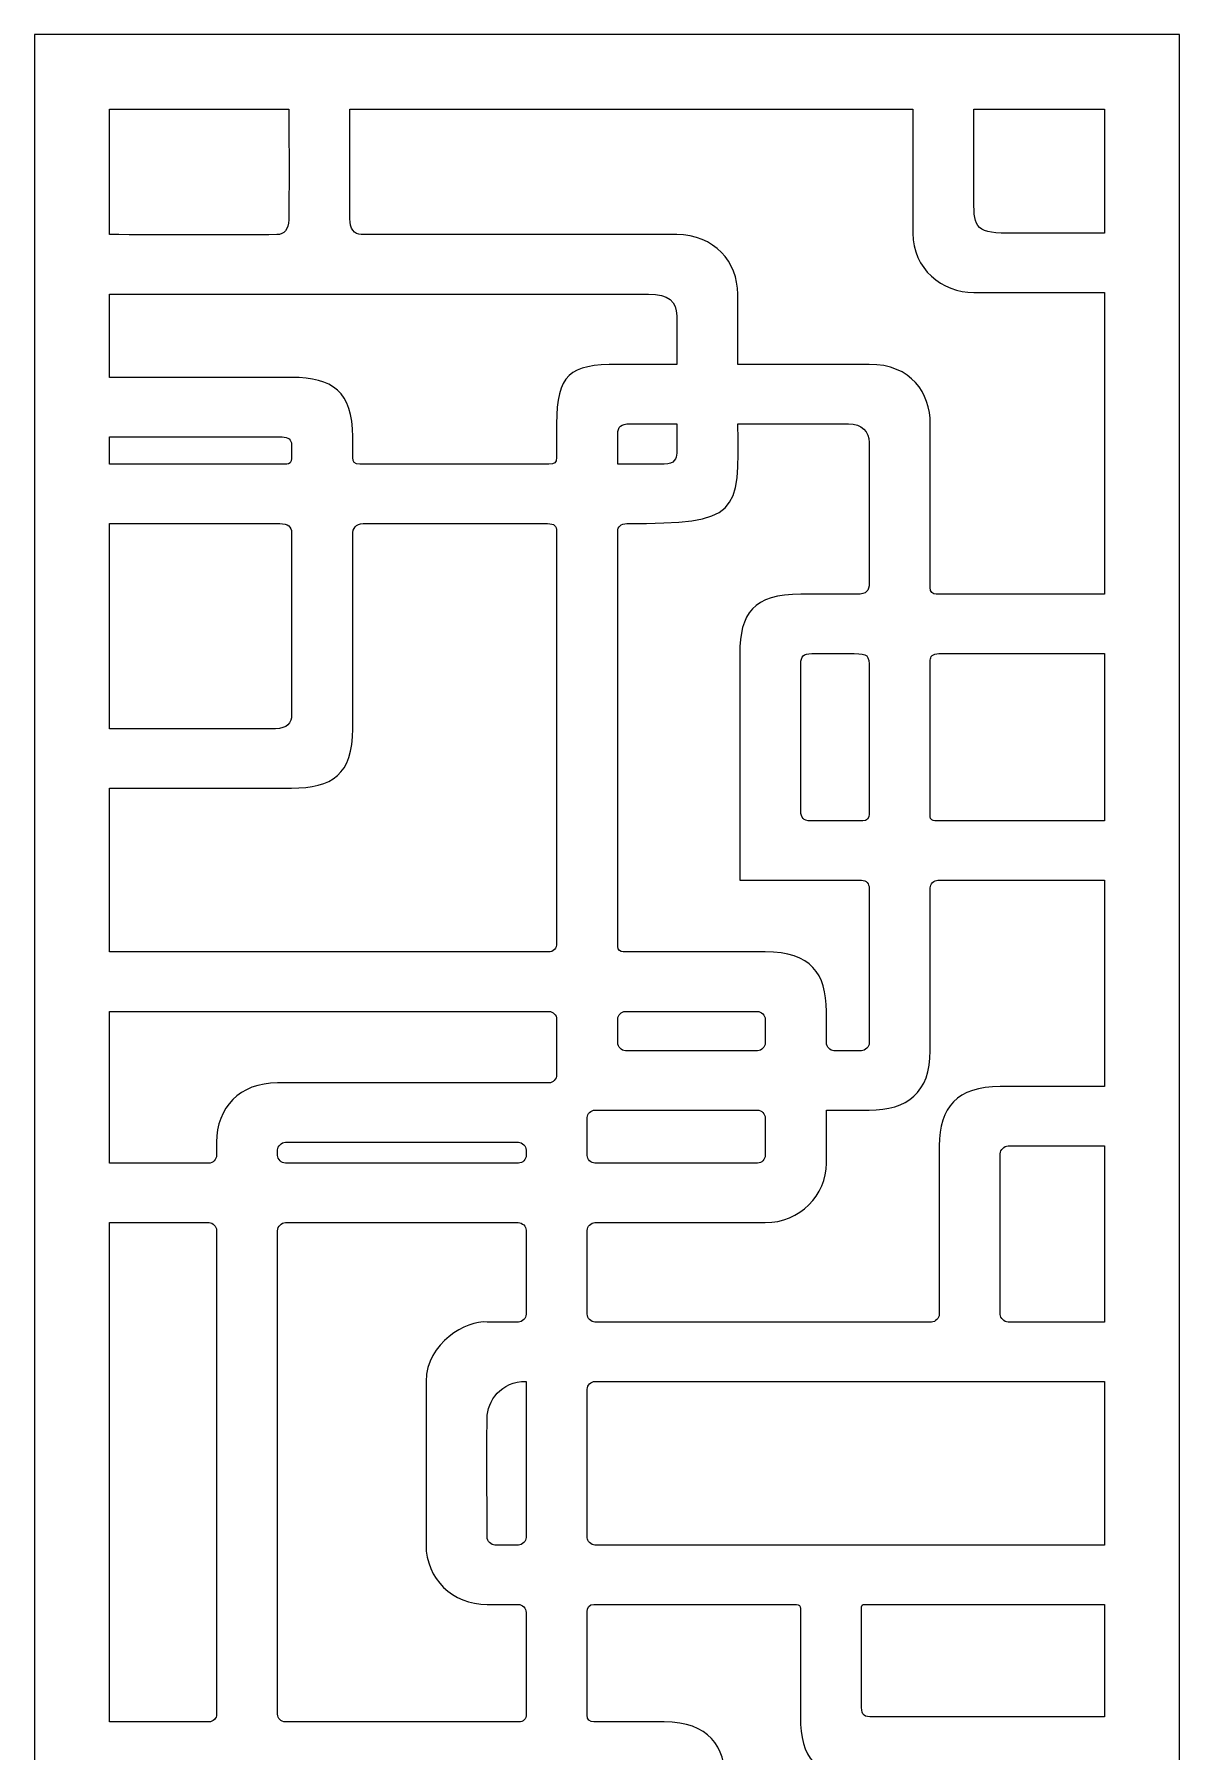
# Model space of a CAD drawing. Header units: centimetres. Extents: x -9.6 to 9.5, y -13.1 to 12.3.
# Drawn here: x 0.65 to 9.49, y -0.93 to 12.33 of the extents above; entities that cross this region are included whole.
import ezdxf

# ---------------------------------------------------------------- set-up
doc = ezdxf.new("R2010")
doc.units = ezdxf.units.CM
doc.header["$MEASUREMENT"] = 0
doc.layers.add('layer 1', color=7, linetype='Continuous')

msp = doc.modelspace()

# ---------------------------------------------------------------- linework, layer by layer
at = {"layer": 'layer 1', "color": 242}
for points, knots in [([(0.6503, 12.33479), (0.6503, 12.33479), (9.4938, 12.33479), (9.4938, 12.33479), (9.4938, 12.33479), (9.4938, 12.33479), (9.4938, -13.14289), (9.4938, -13.14289), (9.4938, -13.14289), (9.4938, -13.14289), (0.6503, -13.14289), (0.6503, -13.14289), (0.6503, -13.14289), (0.6503, -13.14289), (0.6503, 12.33479), (0.6503, 12.33479)], [0, 0, 0, 0, 0.2, 0.2, 0.2, 0.2, 0.4, 0.4, 0.4, 0.4, 0.6, 0.6, 0.6, 0.6, 1, 1, 1, 1]), ([(1.22934, 10.78799), (1.61385, 10.78727), (2.20863, 10.78461), (2.52383, 10.78815), (2.52383, 10.78815), (2.57772, 10.78876), (2.6146, 10.82922), (2.61532, 10.90179), (2.61532, 10.90179), (2.61784, 11.15673), (2.61652, 11.47196), (2.61575, 11.75575), (2.61575, 11.75575), (2.61575, 11.75575), (1.22934, 11.75575), (1.22934, 11.75575), (1.22934, 11.75575), (1.22934, 11.75575), (1.22934, 10.78799), (1.22934, 10.78799)], [0, 0, 0, 0, 0.16666667, 0.16666667, 0.16666667, 0.16666667, 0.33333333, 0.33333333, 0.33333333, 0.33333333, 0.5, 0.5, 0.5, 0.5, 0.66666667, 0.66666667, 0.66666667, 0.66666667, 1, 1, 1, 1]), ([(3.08676, 11.75575), (3.08676, 11.75575), (3.08676, 10.91053), (3.08676, 10.91053), (3.08676, 10.91053), (3.08676, 10.83622), (3.11841, 10.78815), (3.17461, 10.78815), (3.17461, 10.78815), (3.98644, 10.78815), (4.79827, 10.78815), (5.6101, 10.78815), (5.6101, 10.78815), (5.90162, 10.78787), (6.08154, 10.57527), (6.08154, 10.32927), (6.08154, 10.32927), (6.08154, 10.14822), (6.08154, 9.96718), (6.08154, 9.78613), (6.08154, 9.78613), (6.41985, 9.78613), (6.75816, 9.78613), (7.09647, 9.78613), (7.09647, 9.78613), (7.42363, 9.78613), (7.56791, 9.56224), (7.56791, 9.32724), (7.56791, 9.32724), (7.56791, 8.90555), (7.56791, 8.48385), (7.56791, 8.06216), (7.56791, 8.06216), (7.56791, 8.02636), (7.5859, 8.01073), (7.61498, 8.01073), (7.61498, 8.01073), (7.61498, 8.01073), (8.91476, 8.01073), (8.91476, 8.01073), (8.91476, 8.01073), (8.91476, 8.01073), (8.91476, 10.34042), (8.91476, 10.34042), (8.91476, 10.34042), (8.91476, 10.34042), (7.90463, 10.34042), (7.90463, 10.34042), (7.90463, 10.34042), (7.65837, 10.34042), (7.43319, 10.52498), (7.43319, 10.79931), (7.43319, 10.79931), (7.43319, 10.79931), (7.43319, 11.75575), (7.43319, 11.75575), (7.43319, 11.75575), (7.43319, 11.75575), (3.08676, 11.75575), (3.08676, 11.75575)], [0, 0, 0, 0, 0.0625, 0.0625, 0.0625, 0.0625, 0.125, 0.125, 0.125, 0.125, 0.1875, 0.1875, 0.1875, 0.1875, 0.25, 0.25, 0.25, 0.25, 0.3125, 0.3125, 0.3125, 0.3125, 0.375, 0.375, 0.375, 0.375, 0.4375, 0.4375, 0.4375, 0.4375, 0.5, 0.5, 0.5, 0.5, 0.5625, 0.5625, 0.5625, 0.5625, 0.625, 0.625, 0.625, 0.625, 0.6875, 0.6875, 0.6875, 0.6875, 0.75, 0.75, 0.75, 0.75, 0.8125, 0.8125, 0.8125, 0.8125, 0.875, 0.875, 0.875, 0.875, 1, 1, 1, 1]), ([(8.16114, 10.79931), (8.16114, 10.79931), (8.91476, 10.79931), (8.91476, 10.79931), (8.91476, 10.79931), (8.91476, 10.79931), (8.91476, 11.75575), (8.91476, 11.75575), (8.91476, 11.75575), (8.91476, 11.75575), (7.90463, 11.75575), (7.90463, 11.75575), (7.90463, 11.75575), (7.90463, 11.75575), (7.90463, 11.08974), (7.90463, 11.08974), (7.90463, 11.08974), (7.90463, 10.85828), (7.90139, 10.79931), (8.16114, 10.79931)], [0, 0, 0, 0, 0.16666667, 0.16666667, 0.16666667, 0.16666667, 0.33333333, 0.33333333, 0.33333333, 0.33333333, 0.5, 0.5, 0.5, 0.5, 0.66666667, 0.66666667, 0.66666667, 0.66666667, 1, 1, 1, 1]), ([(1.22934, 9.68473), (1.22934, 9.68473), (2.63676, 9.68473), (2.63676, 9.68473), (2.63676, 9.68473), (2.95415, 9.68473), (3.1082, 9.5757), (3.1082, 9.22585), (3.1082, 9.22585), (3.1082, 9.17318), (3.1082, 9.12051), (3.1082, 9.06784), (3.1082, 9.06784), (3.1082, 9.0296), (3.12407, 9.01517), (3.16332, 9.01517), (3.16332, 9.01517), (3.65022, 9.01517), (4.13711, 9.01517), (4.62401, 9.01517), (4.62401, 9.01517), (4.66873, 9.01517), (4.68339, 9.02728), (4.68339, 9.06637), (4.68339, 9.06637), (4.68339, 9.15333), (4.68339, 9.24029), (4.68339, 9.32724), (4.68339, 9.32724), (4.68339, 9.70703), (4.78242, 9.78613), (5.15483, 9.78613), (5.15483, 9.78613), (5.30658, 9.78613), (5.45834, 9.78613), (5.6101, 9.78613), (5.6101, 9.78613), (5.6101, 9.9106), (5.6101, 10.03507), (5.6101, 10.15954), (5.6101, 10.15954), (5.6101, 10.27123), (5.54814, 10.32927), (5.39325, 10.32927), (5.39325, 10.32927), (5.39325, 10.32927), (1.22934, 10.32927), (1.22934, 10.32927), (1.22934, 10.32927), (1.22934, 10.32927), (1.22934, 9.68473), (1.22934, 9.68473)], [0, 0, 0, 0, 0.07142857, 0.07142857, 0.07142857, 0.07142857, 0.14285714, 0.14285714, 0.14285714, 0.14285714, 0.21428571, 0.21428571, 0.21428571, 0.21428571, 0.28571429, 0.28571429, 0.28571429, 0.28571429, 0.35714286, 0.35714286, 0.35714286, 0.35714286, 0.42857143, 0.42857143, 0.42857143, 0.42857143, 0.5, 0.5, 0.5, 0.5, 0.57142857, 0.57142857, 0.57142857, 0.57142857, 0.64285714, 0.64285714, 0.64285714, 0.64285714, 0.71428571, 0.71428571, 0.71428571, 0.71428571, 0.78571429, 0.78571429, 0.78571429, 0.78571429, 0.85714286, 0.85714286, 0.85714286, 0.85714286, 1, 1, 1, 1]), ([(7.09647, 4.54521), (7.09647, 4.9441), (7.09647, 5.34298), (7.09647, 5.74186), (7.09647, 5.74186), (7.09647, 5.77203), (7.07449, 5.80176), (7.03686, 5.80176), (7.03686, 5.80176), (6.88087, 5.80176), (6.72488, 5.80176), (6.56888, 5.80176), (6.56888, 5.80176), (6.41174, 5.80176), (6.25459, 5.80176), (6.09744, 5.80176), (6.09744, 5.80176), (6.09744, 5.95472), (6.09744, 6.10768), (6.09744, 6.26064), (6.09744, 6.26064), (6.09744, 6.69104), (6.09744, 7.12145), (6.09744, 7.55185), (6.09744, 7.55185), (6.09744, 7.86274), (6.20226, 8.01073), (6.56888, 8.01073), (6.56888, 8.01073), (6.71315, 8.01073), (6.85741, 8.01073), (7.00167, 8.01073), (7.00167, 8.01073), (7.07602, 8.01073), (7.09647, 8.03401), (7.09647, 8.09914), (7.09647, 8.09914), (7.09647, 8.46051), (7.09647, 8.82188), (7.09647, 9.18325), (7.09647, 9.18325), (7.09647, 9.2642), (7.03867, 9.32724), (6.93789, 9.32724), (6.93789, 9.32724), (6.65244, 9.32724), (6.36699, 9.32724), (6.08154, 9.32724), (6.08154, 9.32724), (6.09729, 8.62031), (6.08984, 8.55902), (5.22578, 8.55639), (5.22578, 8.55639), (5.17874, 8.55625), (5.15483, 8.53336), (5.15483, 8.49416), (5.15483, 8.49416), (5.15483, 7.42589), (5.15483, 6.35763), (5.15483, 5.28936), (5.15483, 5.28936), (5.15483, 5.26393), (5.17471, 5.24777), (5.1969, 5.24777), (5.1969, 5.24777), (5.56276, 5.24777), (5.92863, 5.24777), (6.2945, 5.24777), (6.2945, 5.24777), (6.64668, 5.24777), (6.76593, 5.08389), (6.76593, 4.78889), (6.76593, 4.78889), (6.76593, 4.70826), (6.76593, 4.62764), (6.76593, 4.54702), (6.76593, 4.54702), (6.76593, 4.5152), (6.79577, 4.48536), (6.82274, 4.48536), (6.82274, 4.48536), (6.89403, 4.48536), (6.96531, 4.48536), (7.03659, 4.48536), (7.03659, 4.48536), (7.06664, 4.48536), (7.09647, 4.5152), (7.09647, 4.54521)], [0, 0, 0, 0, 0.04347826, 0.04347826, 0.04347826, 0.04347826, 0.08695652, 0.08695652, 0.08695652, 0.08695652, 0.13043478, 0.13043478, 0.13043478, 0.13043478, 0.17391304, 0.17391304, 0.17391304, 0.17391304, 0.2173913, 0.2173913, 0.2173913, 0.2173913, 0.26086957, 0.26086957, 0.26086957, 0.26086957, 0.30434783, 0.30434783, 0.30434783, 0.30434783, 0.34782609, 0.34782609, 0.34782609, 0.34782609, 0.39130435, 0.39130435, 0.39130435, 0.39130435, 0.43478261, 0.43478261, 0.43478261, 0.43478261, 0.47826087, 0.47826087, 0.47826087, 0.47826087, 0.52173913, 0.52173913, 0.52173913, 0.52173913, 0.56521739, 0.56521739, 0.56521739, 0.56521739, 0.60869565, 0.60869565, 0.60869565, 0.60869565, 0.65217391, 0.65217391, 0.65217391, 0.65217391, 0.69565217, 0.69565217, 0.69565217, 0.69565217, 0.73913043, 0.73913043, 0.73913043, 0.73913043, 0.7826087, 0.7826087, 0.7826087, 0.7826087, 0.82608696, 0.82608696, 0.82608696, 0.82608696, 0.86956522, 0.86956522, 0.86956522, 0.86956522, 0.91304348, 0.91304348, 0.91304348, 0.91304348, 1, 1, 1, 1]), ([(5.15483, 9.01517), (5.27457, 9.01517), (5.39432, 9.01517), (5.51407, 9.01517), (5.51407, 9.01517), (5.59335, 9.01517), (5.6101, 9.06097), (5.6101, 9.1005), (5.6101, 9.1005), (5.6101, 9.17608), (5.6101, 9.25166), (5.6101, 9.32724), (5.6101, 9.32724), (5.48917, 9.32724), (5.36824, 9.32724), (5.2473, 9.32724), (5.2473, 9.32724), (5.18137, 9.32724), (5.15483, 9.30223), (5.15483, 9.24923), (5.15483, 9.24923), (5.15483, 9.17121), (5.15483, 9.09319), (5.15483, 9.01517)], [0, 0, 0, 0, 0.14285714, 0.14285714, 0.14285714, 0.14285714, 0.28571429, 0.28571429, 0.28571429, 0.28571429, 0.42857143, 0.42857143, 0.42857143, 0.42857143, 0.57142857, 0.57142857, 0.57142857, 0.57142857, 0.71428571, 0.71428571, 0.71428571, 0.71428571, 1, 1, 1, 1]), ([(1.22934, 9.01517), (1.22934, 9.01517), (2.59859, 9.01517), (2.59859, 9.01517), (2.59859, 9.01517), (2.62029, 9.01517), (2.63676, 9.03168), (2.63676, 9.05776), (2.63676, 9.05776), (2.63676, 9.09404), (2.63676, 9.13032), (2.63676, 9.1666), (2.63676, 9.1666), (2.63676, 9.20345), (2.60853, 9.22585), (2.56376, 9.22585), (2.56376, 9.22585), (2.56376, 9.22585), (1.22934, 9.22585), (1.22934, 9.22585), (1.22934, 9.22585), (1.22934, 9.22585), (1.22934, 9.01517), (1.22934, 9.01517)], [0, 0, 0, 0, 0.14285714, 0.14285714, 0.14285714, 0.14285714, 0.28571429, 0.28571429, 0.28571429, 0.28571429, 0.42857143, 0.42857143, 0.42857143, 0.42857143, 0.57142857, 0.57142857, 0.57142857, 0.57142857, 0.71428571, 0.71428571, 0.71428571, 0.71428571, 1, 1, 1, 1]), ([(1.22934, 5.24777), (1.22934, 5.24777), (4.61687, 5.24777), (4.61687, 5.24777), (4.61687, 5.24777), (4.66029, 5.24777), (4.68339, 5.27364), (4.68339, 5.31783), (4.68339, 5.31783), (4.68339, 6.37676), (4.68339, 7.4357), (4.68339, 8.49463), (4.68339, 8.49463), (4.68339, 8.53983), (4.66399, 8.55629), (4.61332, 8.55629), (4.61332, 8.55629), (4.13845, 8.55629), (3.66358, 8.55629), (3.18871, 8.55629), (3.18871, 8.55629), (3.13217, 8.55629), (3.1082, 8.52078), (3.1082, 8.46965), (3.1082, 8.46965), (3.1082, 7.97043), (3.1082, 7.47121), (3.1082, 6.97199), (3.1082, 6.97199), (3.1082, 6.61786), (2.94978, 6.51311), (2.63676, 6.51311), (2.63676, 6.51311), (2.63676, 6.51311), (1.22934, 6.51311), (1.22934, 6.51311), (1.22934, 6.51311), (1.22934, 6.51311), (1.22934, 5.24777), (1.22934, 5.24777)], [0, 0, 0, 0, 0.09090909, 0.09090909, 0.09090909, 0.09090909, 0.18181818, 0.18181818, 0.18181818, 0.18181818, 0.27272727, 0.27272727, 0.27272727, 0.27272727, 0.36363636, 0.36363636, 0.36363636, 0.36363636, 0.45454545, 0.45454545, 0.45454545, 0.45454545, 0.54545455, 0.54545455, 0.54545455, 0.54545455, 0.63636364, 0.63636364, 0.63636364, 0.63636364, 0.72727273, 0.72727273, 0.72727273, 0.72727273, 0.81818182, 0.81818182, 0.81818182, 0.81818182, 1, 1, 1, 1]), ([(1.22934, 6.97199), (1.22934, 6.97199), (2.51281, 6.97199), (2.51281, 6.97199), (2.51281, 6.97199), (2.60116, 6.97199), (2.63676, 7.01912), (2.63676, 7.07845), (2.63676, 7.07845), (2.63676, 7.54763), (2.63676, 8.01682), (2.63676, 8.486), (2.63676, 8.486), (2.63676, 8.53107), (2.60621, 8.55629), (2.5465, 8.55629), (2.5465, 8.55629), (2.5465, 8.55629), (1.22934, 8.55629), (1.22934, 8.55629), (1.22934, 8.55629), (1.22934, 8.55629), (1.22934, 6.97199), (1.22934, 6.97199)], [0, 0, 0, 0, 0.14285714, 0.14285714, 0.14285714, 0.14285714, 0.28571429, 0.28571429, 0.28571429, 0.28571429, 0.42857143, 0.42857143, 0.42857143, 0.42857143, 0.57142857, 0.57142857, 0.57142857, 0.57142857, 0.71428571, 0.71428571, 0.71428571, 0.71428571, 1, 1, 1, 1]), ([(6.64308, 6.26064), (6.77768, 6.26064), (6.91228, 6.26064), (7.04688, 6.26064), (7.04688, 6.26064), (7.07671, 6.26064), (7.09647, 6.27892), (7.09647, 6.31246), (7.09647, 6.31246), (7.09647, 6.68726), (7.09647, 7.06206), (7.09647, 7.43685), (7.09647, 7.43685), (7.09647, 7.54368), (7.08389, 7.55221), (6.98106, 7.55185), (6.98106, 7.55185), (6.87158, 7.55146), (6.76209, 7.5518), (6.65261, 7.5518), (6.65261, 7.5518), (6.58631, 7.5518), (6.56888, 7.5298), (6.56888, 7.47552), (6.56888, 7.47552), (6.56888, 7.09587), (6.56888, 6.71622), (6.56888, 6.33657), (6.56888, 6.33657), (6.56888, 6.28441), (6.58868, 6.26064), (6.64308, 6.26064)], [0, 0, 0, 0, 0.11111111, 0.11111111, 0.11111111, 0.11111111, 0.22222222, 0.22222222, 0.22222222, 0.22222222, 0.33333333, 0.33333333, 0.33333333, 0.33333333, 0.44444444, 0.44444444, 0.44444444, 0.44444444, 0.55555556, 0.55555556, 0.55555556, 0.55555556, 0.66666667, 0.66666667, 0.66666667, 0.66666667, 0.77777778, 0.77777778, 0.77777778, 0.77777778, 1, 1, 1, 1]), ([(8.91476, 7.55185), (8.91476, 7.55185), (7.63463, 7.55185), (7.63463, 7.55185), (7.63463, 7.55185), (7.58577, 7.55185), (7.56791, 7.52761), (7.56791, 7.50141), (7.56791, 7.50141), (7.56791, 7.0982), (7.56791, 6.69498), (7.56791, 6.29177), (7.56791, 6.29177), (7.56791, 6.26914), (7.58758, 6.26064), (7.60346, 6.26064), (7.60346, 6.26064), (7.60346, 6.26064), (8.91476, 6.26064), (8.91476, 6.26064), (8.91476, 6.26064), (8.91476, 6.26064), (8.91476, 7.55185), (8.91476, 7.55185)], [0, 0, 0, 0, 0.14285714, 0.14285714, 0.14285714, 0.14285714, 0.28571429, 0.28571429, 0.28571429, 0.28571429, 0.42857143, 0.42857143, 0.42857143, 0.42857143, 0.57142857, 0.57142857, 0.57142857, 0.57142857, 0.71428571, 0.71428571, 0.71428571, 0.71428571, 1, 1, 1, 1]), ([(8.91476, 5.80176), (8.91476, 5.80176), (7.62767, 5.80176), (7.62767, 5.80176), (7.62767, 5.80176), (7.59774, 5.80176), (7.56791, 5.77192), (7.56791, 5.74222), (7.56791, 5.74222), (7.56791, 5.32327), (7.56791, 4.90432), (7.56791, 4.48536), (7.56791, 4.48536), (7.56791, 4.16011), (7.38933, 4.02648), (7.09647, 4.02648), (7.09647, 4.02648), (6.98629, 4.02648), (6.87611, 4.02648), (6.76593, 4.02648), (6.76593, 4.02648), (6.76593, 3.88986), (6.76593, 3.75323), (6.76593, 3.61661), (6.76593, 3.61661), (6.76593, 3.36933), (6.56122, 3.15773), (6.2945, 3.15773), (6.2945, 3.15773), (5.85591, 3.15773), (5.41732, 3.15773), (4.97874, 3.15773), (4.97874, 3.15773), (4.94908, 3.15773), (4.91924, 3.1279), (4.91924, 3.09773), (4.91924, 3.09773), (4.91924, 2.882), (4.91924, 2.66627), (4.91924, 2.45055), (4.91924, 2.45055), (4.91924, 2.41954), (4.94908, 2.3897), (4.97767, 2.3897), (4.97767, 2.3897), (5.84433, 2.3897), (6.71098, 2.3897), (7.57764, 2.3897), (7.57764, 2.3897), (7.60758, 2.3897), (7.63741, 2.41954), (7.63741, 2.44847), (7.63741, 2.44847), (7.63741, 2.88222), (7.63741, 3.31597), (7.63741, 3.74973), (7.63741, 3.74973), (7.63741, 4.0489), (7.77549, 4.20861), (8.10885, 4.20861), (8.10885, 4.20861), (8.10885, 4.20861), (8.91476, 4.20861), (8.91476, 4.20861), (8.91476, 4.20861), (8.91476, 4.20861), (8.91476, 5.80176), (8.91476, 5.80176)], [0, 0, 0, 0, 0.05555556, 0.05555556, 0.05555556, 0.05555556, 0.11111111, 0.11111111, 0.11111111, 0.11111111, 0.16666667, 0.16666667, 0.16666667, 0.16666667, 0.22222222, 0.22222222, 0.22222222, 0.22222222, 0.27777778, 0.27777778, 0.27777778, 0.27777778, 0.33333333, 0.33333333, 0.33333333, 0.33333333, 0.38888889, 0.38888889, 0.38888889, 0.38888889, 0.44444444, 0.44444444, 0.44444444, 0.44444444, 0.5, 0.5, 0.5, 0.5, 0.55555556, 0.55555556, 0.55555556, 0.55555556, 0.61111111, 0.61111111, 0.61111111, 0.61111111, 0.66666667, 0.66666667, 0.66666667, 0.66666667, 0.72222222, 0.72222222, 0.72222222, 0.72222222, 0.77777778, 0.77777778, 0.77777778, 0.77777778, 0.83333333, 0.83333333, 0.83333333, 0.83333333, 0.88888889, 0.88888889, 0.88888889, 0.88888889, 1, 1, 1, 1]), ([(1.22934, 3.61629), (1.47087, 3.61587), (1.82825, 3.6153), (1.99785, 3.61642), (1.99785, 3.61642), (2.02773, 3.61661), (2.05757, 3.64645), (2.05757, 3.67703), (2.05757, 3.67703), (2.05757, 3.7106), (2.05757, 3.74417), (2.05757, 3.77774), (2.05757, 3.77774), (2.05757, 4.04505), (2.23319, 4.23662), (2.529, 4.23662), (2.529, 4.23662), (3.1686, 4.23662), (3.8082, 4.23662), (4.4478, 4.23662), (4.4478, 4.23662), (4.50654, 4.23662), (4.56527, 4.23662), (4.62401, 4.23662), (4.62401, 4.23662), (4.65355, 4.23662), (4.68339, 4.26645), (4.68339, 4.29651), (4.68339, 4.29651), (4.68339, 4.35946), (4.68339, 4.42241), (4.68339, 4.48536), (4.68339, 4.48536), (4.68339, 4.56659), (4.68339, 4.64782), (4.68339, 4.72905), (4.68339, 4.72905), (4.68339, 4.75905), (4.65355, 4.78889), (4.62394, 4.78889), (4.62394, 4.78889), (4.62394, 4.78889), (1.22934, 4.78889), (1.22934, 4.78889), (1.22934, 4.78889), (1.22934, 4.78889), (1.22934, 3.61629), (1.22934, 3.61629)], [0, 0, 0, 0, 0.07692308, 0.07692308, 0.07692308, 0.07692308, 0.15384615, 0.15384615, 0.15384615, 0.15384615, 0.23076923, 0.23076923, 0.23076923, 0.23076923, 0.30769231, 0.30769231, 0.30769231, 0.30769231, 0.38461538, 0.38461538, 0.38461538, 0.38461538, 0.46153846, 0.46153846, 0.46153846, 0.46153846, 0.53846154, 0.53846154, 0.53846154, 0.53846154, 0.61538462, 0.61538462, 0.61538462, 0.61538462, 0.69230769, 0.69230769, 0.69230769, 0.69230769, 0.76923077, 0.76923077, 0.76923077, 0.76923077, 0.84615385, 0.84615385, 0.84615385, 0.84615385, 1, 1, 1, 1]), ([(5.2139, 4.48536), (5.55426, 4.48536), (5.89462, 4.48536), (6.23499, 4.48536), (6.23499, 4.48536), (6.26466, 4.48536), (6.2945, 4.5152), (6.2945, 4.54465), (6.2945, 4.54465), (6.2945, 4.60571), (6.2945, 4.66677), (6.2945, 4.72783), (6.2945, 4.72783), (6.2945, 4.75905), (6.26466, 4.78889), (6.23217, 4.78889), (6.23217, 4.78889), (5.89269, 4.78889), (5.55322, 4.78889), (5.21374, 4.78889), (5.21374, 4.78889), (5.18466, 4.78889), (5.15483, 4.75905), (5.15483, 4.7296), (5.15483, 4.7296), (5.15483, 4.66854), (5.15483, 4.60748), (5.15483, 4.54642), (5.15483, 4.54642), (5.15483, 4.5152), (5.18466, 4.48536), (5.2139, 4.48536)], [0, 0, 0, 0, 0.11111111, 0.11111111, 0.11111111, 0.11111111, 0.22222222, 0.22222222, 0.22222222, 0.22222222, 0.33333333, 0.33333333, 0.33333333, 0.33333333, 0.44444444, 0.44444444, 0.44444444, 0.44444444, 0.55555556, 0.55555556, 0.55555556, 0.55555556, 0.66666667, 0.66666667, 0.66666667, 0.66666667, 0.77777778, 0.77777778, 0.77777778, 0.77777778, 1, 1, 1, 1]), ([(6.23426, 4.02648), (5.87445, 4.02648), (5.51464, 4.02648), (5.15483, 4.02648), (5.15483, 4.02648), (5.09593, 4.02648), (5.03703, 4.02648), (4.97814, 4.02648), (4.97814, 4.02648), (4.94908, 4.02648), (4.91924, 3.99665), (4.91924, 3.96818), (4.91924, 3.96818), (4.91924, 3.9047), (4.91924, 3.84122), (4.91924, 3.77774), (4.91924, 3.77774), (4.91924, 3.74417), (4.91924, 3.7106), (4.91924, 3.67703), (4.91924, 3.67703), (4.91924, 3.64645), (4.94908, 3.61661), (4.97877, 3.61661), (4.97877, 3.61661), (5.3974, 3.61661), (5.81603, 3.61661), (6.23467, 3.61661), (6.23467, 3.61661), (6.26466, 3.61661), (6.2945, 3.64645), (6.2945, 3.67745), (6.2945, 3.67745), (6.2945, 3.7738), (6.2945, 3.87015), (6.2945, 3.96649), (6.2945, 3.96649), (6.2945, 3.99665), (6.26466, 4.02648), (6.23426, 4.02648)], [0, 0, 0, 0, 0.09090909, 0.09090909, 0.09090909, 0.09090909, 0.18181818, 0.18181818, 0.18181818, 0.18181818, 0.27272727, 0.27272727, 0.27272727, 0.27272727, 0.36363636, 0.36363636, 0.36363636, 0.36363636, 0.45454545, 0.45454545, 0.45454545, 0.45454545, 0.54545455, 0.54545455, 0.54545455, 0.54545455, 0.63636364, 0.63636364, 0.63636364, 0.63636364, 0.72727273, 0.72727273, 0.72727273, 0.72727273, 0.81818182, 0.81818182, 0.81818182, 0.81818182, 1, 1, 1, 1]), ([(4.4478, 3.67655), (4.4478, 3.69025), (4.4478, 3.70395), (4.4478, 3.71765), (4.4478, 3.71765), (4.4478, 3.7479), (4.41797, 3.77774), (4.38784, 3.77774), (4.38784, 3.77774), (3.78819, 3.77774), (3.18853, 3.77774), (2.58887, 3.77774), (2.58887, 3.77774), (2.55884, 3.77774), (2.529, 3.7479), (2.529, 3.71857), (2.529, 3.71857), (2.529, 3.70424), (2.529, 3.6899), (2.529, 3.67556), (2.529, 3.67556), (2.529, 3.64645), (2.55884, 3.61661), (2.58869, 3.61661), (2.58869, 3.61661), (3.18841, 3.61661), (3.78813, 3.61661), (4.38784, 3.61661), (4.38784, 3.61661), (4.4221, 3.61661), (4.4478, 3.64692), (4.4478, 3.67655)], [0, 0, 0, 0, 0.11111111, 0.11111111, 0.11111111, 0.11111111, 0.22222222, 0.22222222, 0.22222222, 0.22222222, 0.33333333, 0.33333333, 0.33333333, 0.33333333, 0.44444444, 0.44444444, 0.44444444, 0.44444444, 0.55555556, 0.55555556, 0.55555556, 0.55555556, 0.66666667, 0.66666667, 0.66666667, 0.66666667, 0.77777778, 0.77777778, 0.77777778, 0.77777778, 1, 1, 1, 1]), ([(8.91476, 3.74973), (8.91476, 3.74973), (8.16846, 3.74973), (8.16846, 3.74973), (8.16846, 3.74973), (8.13868, 3.74973), (8.10885, 3.71989), (8.10885, 3.68996), (8.10885, 3.68996), (8.10885, 3.27636), (8.10885, 2.86275), (8.10885, 2.44914), (8.10885, 2.44914), (8.10885, 2.41954), (8.13868, 2.3897), (8.1685, 2.3897), (8.1685, 2.3897), (8.1685, 2.3897), (8.91476, 2.3897), (8.91476, 2.3897), (8.91476, 2.3897), (8.91476, 2.3897), (8.91476, 3.74973), (8.91476, 3.74973)], [0, 0, 0, 0, 0.14285714, 0.14285714, 0.14285714, 0.14285714, 0.28571429, 0.28571429, 0.28571429, 0.28571429, 0.42857143, 0.42857143, 0.42857143, 0.42857143, 0.57142857, 0.57142857, 0.57142857, 0.57142857, 0.71428571, 0.71428571, 0.71428571, 0.71428571, 1, 1, 1, 1]), ([(1.22934, -0.69893), (1.22934, -0.69893), (1.99814, -0.69893), (1.99814, -0.69893), (1.99814, -0.69893), (2.03186, -0.69893), (2.05757, -0.6691), (2.05757, -0.6396), (2.05757, -0.6396), (2.05757, 0.6063), (2.05757, 1.8522), (2.05757, 3.09809), (2.05757, 3.09809), (2.05757, 3.1279), (2.02773, 3.15773), (1.99895, 3.15773), (1.99895, 3.15773), (1.99895, 3.15773), (1.22934, 3.15773), (1.22934, 3.15773), (1.22934, 3.15773), (1.22934, 3.15773), (1.22934, -0.69893), (1.22934, -0.69893)], [0, 0, 0, 0, 0.14285714, 0.14285714, 0.14285714, 0.14285714, 0.28571429, 0.28571429, 0.28571429, 0.28571429, 0.42857143, 0.42857143, 0.42857143, 0.42857143, 0.57142857, 0.57142857, 0.57142857, 0.57142857, 0.71428571, 0.71428571, 0.71428571, 0.71428571, 1, 1, 1, 1]), ([(4.4478, -0.63941), (4.4478, -0.37711), (4.4478, -0.1148), (4.4478, 0.14751), (4.4478, 0.14751), (4.4478, 0.17888), (4.41797, 0.20872), (4.3865, 0.20872), (4.3865, 0.20872), (4.30633, 0.20872), (4.22616, 0.20872), (4.14599, 0.20872), (4.14599, 0.20872), (3.87923, 0.20872), (3.67455, 0.4077), (3.67455, 0.6676), (3.67455, 0.6676), (3.67455, 1.08867), (3.67455, 1.50975), (3.67455, 1.93082), (3.67455, 1.93082), (3.67778, 2.23273), (3.98778, 2.40266), (4.14599, 2.3897), (4.14599, 2.3897), (4.22676, 2.3897), (4.30753, 2.3897), (4.3883, 2.3897), (4.3883, 2.3897), (4.41797, 2.3897), (4.4478, 2.41954), (4.4478, 2.4497), (4.4478, 2.4497), (4.4478, 2.66591), (4.4478, 2.88212), (4.4478, 3.09833), (4.4478, 3.09833), (4.4478, 3.12789), (4.41797, 3.15773), (4.38733, 3.15773), (4.38733, 3.15773), (3.78793, 3.15773), (3.18853, 3.15773), (2.58913, 3.15773), (2.58913, 3.15773), (2.55884, 3.15773), (2.529, 3.12789), (2.529, 3.09526), (2.529, 3.09526), (2.529, 1.85029), (2.529, 0.60532), (2.529, -0.63964), (2.529, -0.63964), (2.529, -0.6691), (2.55425, -0.69893), (2.58897, -0.69893), (2.58897, -0.69893), (3.18922, -0.69893), (3.78947, -0.69893), (4.38972, -0.69893), (4.38972, -0.69893), (4.42954, -0.69893), (4.4478, -0.67747), (4.4478, -0.63941)], [0, 0, 0, 0, 0.05882353, 0.05882353, 0.05882353, 0.05882353, 0.11764706, 0.11764706, 0.11764706, 0.11764706, 0.17647059, 0.17647059, 0.17647059, 0.17647059, 0.23529412, 0.23529412, 0.23529412, 0.23529412, 0.29411765, 0.29411765, 0.29411765, 0.29411765, 0.35294118, 0.35294118, 0.35294118, 0.35294118, 0.41176471, 0.41176471, 0.41176471, 0.41176471, 0.47058824, 0.47058824, 0.47058824, 0.47058824, 0.52941176, 0.52941176, 0.52941176, 0.52941176, 0.58823529, 0.58823529, 0.58823529, 0.58823529, 0.64705882, 0.64705882, 0.64705882, 0.64705882, 0.70588235, 0.70588235, 0.70588235, 0.70588235, 0.76470588, 0.76470588, 0.76470588, 0.76470588, 0.82352941, 0.82352941, 0.82352941, 0.82352941, 0.88235294, 0.88235294, 0.88235294, 0.88235294, 1, 1, 1, 1]), ([(4.20656, 0.6676), (4.26713, 0.6676), (4.3277, 0.6676), (4.38827, 0.6676), (4.38827, 0.6676), (4.41797, 0.6676), (4.4478, 0.69743), (4.4478, 0.72681), (4.4478, 0.72681), (4.4478, 1.12815), (4.4478, 1.52948), (4.4478, 1.93082), (4.4478, 1.93082), (4.25359, 1.93318), (4.14685, 1.77997), (4.14599, 1.64462), (4.14599, 1.64462), (4.14404, 1.33924), (4.14577, 1.03397), (4.14597, 0.72866), (4.14597, 0.72866), (4.14599, 0.69743), (4.17582, 0.6676), (4.20656, 0.6676)], [0, 0, 0, 0, 0.14285714, 0.14285714, 0.14285714, 0.14285714, 0.28571429, 0.28571429, 0.28571429, 0.28571429, 0.42857143, 0.42857143, 0.42857143, 0.42857143, 0.57142857, 0.57142857, 0.57142857, 0.57142857, 0.71428571, 0.71428571, 0.71428571, 0.71428571, 1, 1, 1, 1]), ([(8.91476, 1.93082), (8.91476, 1.93082), (4.97833, 1.93082), (4.97833, 1.93082), (4.97833, 1.93082), (4.94908, 1.93082), (4.91924, 1.90098), (4.91924, 1.8713), (4.91924, 1.8713), (4.91924, 1.48887), (4.91924, 1.10645), (4.91924, 0.72402), (4.91924, 0.72402), (4.91924, 0.69743), (4.94908, 0.6676), (4.97739, 0.6676), (4.97739, 0.6676), (4.97739, 0.6676), (8.91476, 0.6676), (8.91476, 0.6676), (8.91476, 0.6676), (8.91476, 0.6676), (8.91476, 1.93082), (8.91476, 1.93082)], [0, 0, 0, 0, 0.14285714, 0.14285714, 0.14285714, 0.14285714, 0.28571429, 0.28571429, 0.28571429, 0.28571429, 0.42857143, 0.42857143, 0.42857143, 0.42857143, 0.57142857, 0.57142857, 0.57142857, 0.57142857, 0.71428571, 0.71428571, 0.71428571, 0.71428571, 1, 1, 1, 1]), ([(8.91476, -1.11956), (8.91476, -1.11956), (7.06614, -1.11956), (7.06614, -1.11956), (7.06614, -1.11956), (6.66844, -1.11956), (6.56597, -0.97645), (6.56597, -0.66068), (6.56597, -0.66068), (6.56597, -0.38118), (6.56597, -0.10168), (6.56597, 0.17783), (6.56597, 0.17783), (6.56597, 0.19512), (6.55457, 0.20872), (6.53628, 0.20872), (6.53628, 0.20872), (6.01442, 0.20872), (5.49256, 0.20872), (4.9707, 0.20872), (4.9707, 0.20872), (4.93697, 0.20872), (4.91924, 0.18396), (4.91924, 0.15199), (4.91924, 0.15199), (4.91924, -0.11392), (4.91924, -0.37984), (4.91924, -0.64575), (4.91924, -0.64575), (4.91924, -0.68088), (4.93826, -0.69893), (4.97036, -0.69893), (4.97036, -0.69893), (5.15159, -0.69893), (5.33282, -0.69893), (5.51406, -0.69893), (5.51406, -0.69893), (5.85896, -0.69893), (5.98549, -0.88742), (5.98549, -1.15781), (5.98549, -1.15781), (5.98549, -1.33886), (5.98549, -1.51991), (5.98549, -1.70095), (5.98549, -1.70095), (6.3238, -1.70095), (6.66211, -1.70095), (7.00042, -1.70095), (7.00042, -1.70095), (7.35974, -1.70095), (7.47186, -1.92992), (7.47186, -2.15984), (7.47186, -2.15984), (7.47186, -2.55643), (7.47186, -2.95302), (7.47186, -3.34961), (7.47186, -3.34961), (7.47186, -3.43099), (7.51959, -3.47635), (7.59987, -3.47635), (7.59987, -3.47635), (7.59987, -3.47635), (8.91476, -3.47635), (8.91476, -3.47635), (8.91476, -3.47635), (8.91476, -3.47635), (8.91476, -1.11956), (8.91476, -1.11956)], [0, 0, 0, 0, 0.05555556, 0.05555556, 0.05555556, 0.05555556, 0.11111111, 0.11111111, 0.11111111, 0.11111111, 0.16666667, 0.16666667, 0.16666667, 0.16666667, 0.22222222, 0.22222222, 0.22222222, 0.22222222, 0.27777778, 0.27777778, 0.27777778, 0.27777778, 0.33333333, 0.33333333, 0.33333333, 0.33333333, 0.38888889, 0.38888889, 0.38888889, 0.38888889, 0.44444444, 0.44444444, 0.44444444, 0.44444444, 0.5, 0.5, 0.5, 0.5, 0.55555556, 0.55555556, 0.55555556, 0.55555556, 0.61111111, 0.61111111, 0.61111111, 0.61111111, 0.66666667, 0.66666667, 0.66666667, 0.66666667, 0.72222222, 0.72222222, 0.72222222, 0.72222222, 0.77777778, 0.77777778, 0.77777778, 0.77777778, 0.83333333, 0.83333333, 0.83333333, 0.83333333, 0.88888889, 0.88888889, 0.88888889, 0.88888889, 1, 1, 1, 1]), ([(8.91476, 0.20872), (8.91476, 0.20872), (7.06124, 0.20872), (7.06124, 0.20872), (7.06124, 0.20872), (7.04558, 0.20872), (7.03741, 0.20234), (7.03741, 0.19002), (7.03741, 0.19002), (7.03741, -0.06918), (7.03741, -0.32837), (7.03741, -0.58757), (7.03741, -0.58757), (7.03741, -0.64621), (7.06152, -0.66068), (7.12273, -0.66068), (7.12273, -0.66068), (7.12273, -0.66068), (8.91476, -0.66068), (8.91476, -0.66068), (8.91476, -0.66068), (8.91476, -0.66068), (8.91476, 0.20872), (8.91476, 0.20872)], [0, 0, 0, 0, 0.14285714, 0.14285714, 0.14285714, 0.14285714, 0.28571429, 0.28571429, 0.28571429, 0.28571429, 0.42857143, 0.42857143, 0.42857143, 0.42857143, 0.57142857, 0.57142857, 0.57142857, 0.57142857, 0.71428571, 0.71428571, 0.71428571, 0.71428571, 1, 1, 1, 1])]:
    msp.add_open_spline(points, degree=3, knots=knots, dxfattribs=at)

doc.saveas('drawing.dxf')
